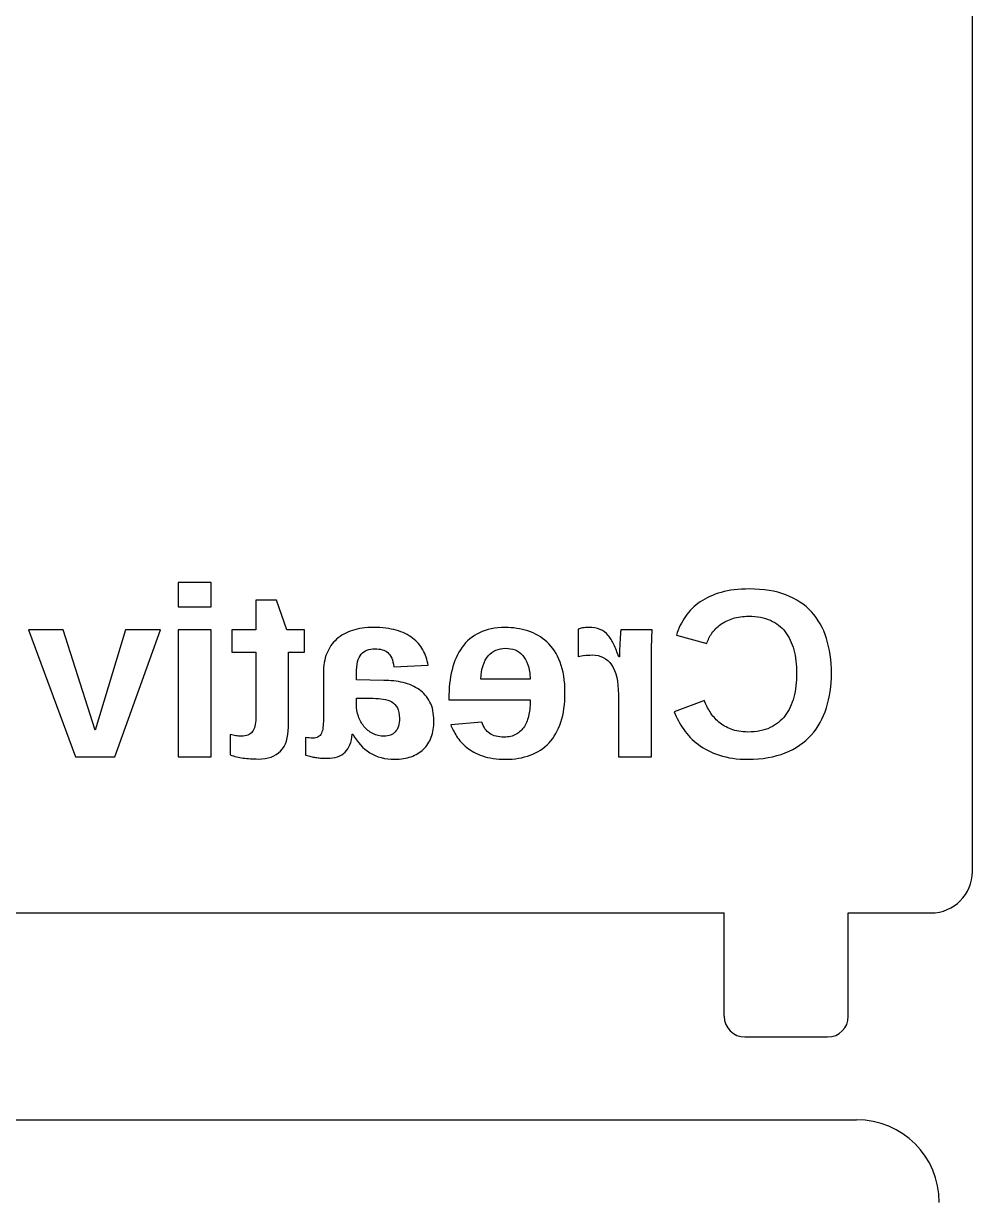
# Model space of a CAD drawing. Header units: millimetres. Extents: x 0 to 185, y 0 to 138.
# Drawn here: x 162.06 to 185, y 32 to 60.5 of the extents above; entities that cross this region are included whole.
import ezdxf

# ---------------------------------------------------------------- set-up
doc = ezdxf.new("R2010")
doc.units = ezdxf.units.MM
doc.layers.get('0').update_dxf_attribs({"linetype": 'CONTINUOUS', "true_color": 0xffffff})
doc.layers.add('text', color=2, linetype='CONTINUOUS', true_color=0xffff00)

msp = doc.modelspace()

# ---------------------------------------------------------------- linework, layer by layer
for p, q in [((185, 40), (185, 98)), ((153.3, 39), (165.3, 39)), ((165.3, 39), (179, 39)), ((179, 36.5), (179, 39)), ((182, 39), (184, 39)), ((182, 36.5), (182, 39)), ((179.5, 36), (181.5, 36)), ((114.2, 34), (182.2, 34))]:
    msp.add_line(p, q)
for centre, radius, start, end in [((184, 40), 1, 270, 0), ((179.5, 36.5), 0.5, 180, 270), ((181.5, 36.5), 0.5, 270, 0), ((182.2, 32), 2, 0, 90)]:
    msp.add_arc(centre, radius, start, end)
at = {"layer": 'text'}
for p, q in [((166.599, 46.984), (165.801, 46.984)), ((165.801, 46.984), (165.801, 46.396)), ((166.599, 46.396), (166.599, 46.984)), ((168.174, 46.564), (167.675, 46.564)), ((167.675, 46.564), (167.675, 45.843)), ((168.424, 45.843), (168.174, 46.564)), ((165.801, 46.396), (166.599, 46.396)), ((163.018, 45.843), (162.184, 45.843)), ((162.184, 45.843), (163.317, 42.771)), ((163.788, 43.415), (163.018, 45.843)), ((164.526, 45.843), (163.788, 43.415)), ((164.27, 42.771), (165.369, 45.843)), ((165.369, 45.843), (164.526, 45.843)), ((166.599, 45.843), (165.801, 45.843)), ((165.801, 45.843), (165.801, 42.771)), ((166.599, 42.771), (166.599, 45.843)), ((167.675, 45.843), (167.092, 45.843)), ((167.092, 45.843), (167.092, 45.303)), ((168.853, 45.843), (168.424, 45.843)), ((168.853, 45.303), (168.853, 45.843)), ((175.47, 45.86), (175.47, 45.192)), ((177.261, 45.843), (176.501, 45.843)), ((177.842, 45.718), (178.58, 45.516)), ((167.092, 45.303), (167.675, 45.303)), ((167.675, 45.303), (167.675, 43.708)), ((168.464, 43.492), (168.464, 45.303)), ((168.464, 45.303), (168.853, 45.303)), ((176.464, 45.187), (176.452, 45.187)), ((177.239, 42.771), (177.239, 45.121)), ((169.309, 44.798), (169.309, 43.679)), ((170.107, 44.634), (170.107, 44.79)), ((171.009, 44.948), (171.841, 44.988)), ((170.768, 44.622), (170.107, 44.634)), ((174.307, 44.653), (173.115, 44.653)), ((170.107, 44.193), (170.515, 44.187)), ((170.107, 44.037), (170.107, 44.193)), ((172.342, 44.176), (172.342, 44.153)), ((176.441, 44.279), (176.441, 42.771)), ((172.342, 44.153), (174.312, 44.153)), ((178.52, 44.134), (177.79, 43.858)), ((173.14, 43.614), (172.388, 43.549)), ((167.058, 43.311), (167.058, 42.817)), ((168.88, 43.242), (168.88, 42.81)), ((170.007, 43.319), (170.024, 43.319)), ((163.317, 42.771), (164.27, 42.771)), ((165.801, 42.771), (166.599, 42.771)), ((176.441, 42.771), (177.239, 42.771))]:
    msp.add_line(p, q, dxfattribs=at)
for centre, radius, start, end in [((188.525, 44.84), 12.068, 176.6638, 177.6015), ((176.11, 42.3), 2.962, 99.4193, 102.4732), ((169.304, 43.979), 1.236, 256.1081, 261.4706)]:
    msp.add_arc(centre, radius, start, end, dxfattribs=at)
for points in [[(178.925, 46.748), (178.729, 46.693), (178.56, 46.616), (178.417, 46.517)], [(179.61, 46.831), (179.349, 46.831), (179.121, 46.803), (178.925, 46.748)], [(180.489, 46.687), (180.24, 46.783), (179.947, 46.831), (179.61, 46.831)], [(178.417, 46.517), (178.274, 46.418), (178.156, 46.301), (178.062, 46.165)], [(181.107, 46.279), (180.944, 46.456), (180.738, 46.592), (180.489, 46.687)], [(179.208, 46.117), (179.321, 46.154), (179.45, 46.172), (179.593, 46.172)], [(179.593, 46.172), (179.796, 46.172), (179.97, 46.139), (180.116, 46.074)], [(181.472, 45.635), (181.391, 45.887), (181.27, 46.102), (181.107, 46.279)], [(170.521, 45.9), (170.33, 45.9), (170.159, 45.876), (170.01, 45.829)], [(171.07, 45.833), (170.914, 45.877), (170.731, 45.9), (170.521, 45.9)], [(173.702, 45.9), (173.46, 45.9), (173.253, 45.857), (173.082, 45.773)], [(174.253, 45.817), (174.079, 45.872), (173.895, 45.9), (173.702, 45.9)], [(175.576, 45.89), (175.53, 45.881), (175.494, 45.871), (175.47, 45.86)], [(175.717, 45.902), (175.67, 45.902), (175.623, 45.898), (175.576, 45.89)], [(175.998, 45.852), (175.922, 45.886), (175.829, 45.902), (175.717, 45.902)], [(178.062, 46.165), (177.968, 46.03), (177.895, 45.881), (177.842, 45.718)], [(178.702, 45.762), (178.757, 45.84), (178.827, 45.91), (178.911, 45.971)], [(178.911, 45.971), (178.995, 46.031), (179.094, 46.08), (179.208, 46.117)], [(180.116, 46.074), (180.262, 46.009), (180.381, 45.916), (180.475, 45.795)], [(169.63, 45.617), (169.526, 45.523), (169.446, 45.408), (169.391, 45.272)], [(170.01, 45.829), (169.86, 45.781), (169.734, 45.711), (169.63, 45.617)], [(171.465, 45.644), (171.358, 45.725), (171.226, 45.788), (171.07, 45.833)], [(171.716, 45.356), (171.656, 45.467), (171.572, 45.563), (171.465, 45.644)], [(173.082, 45.773), (172.911, 45.689), (172.77, 45.571), (172.661, 45.42)], [(174.714, 45.549), (174.581, 45.673), (174.427, 45.762), (174.253, 45.817)], [(176.192, 45.71), (176.139, 45.772), (176.074, 45.819), (175.998, 45.852)], [(176.333, 45.486), (176.293, 45.574), (176.246, 45.649), (176.192, 45.71)], [(176.489, 45.725), (176.486, 45.669), (176.482, 45.608), (176.478, 45.542)], [(176.501, 45.843), (176.497, 45.82), (176.493, 45.781), (176.489, 45.725)], [(177.246, 45.543), (177.249, 45.61), (177.251, 45.671), (177.253, 45.725)], [(177.253, 45.725), (177.255, 45.779), (177.257, 45.818), (177.261, 45.843)], [(178.58, 45.516), (178.606, 45.601), (178.647, 45.683), (178.702, 45.762)], [(180.475, 45.795), (180.569, 45.673), (180.638, 45.528), (180.682, 45.359)], [(181.592, 44.79), (181.592, 45.102), (181.552, 45.384), (181.472, 45.635)], [(170.223, 45.252), (170.261, 45.299), (170.308, 45.333), (170.363, 45.353)], [(170.363, 45.353), (170.419, 45.373), (170.483, 45.383), (170.555, 45.383)], [(170.555, 45.383), (170.621, 45.383), (170.68, 45.376), (170.732, 45.363)], [(170.732, 45.363), (170.784, 45.35), (170.829, 45.326), (170.867, 45.293)], [(171.841, 44.988), (171.819, 45.122), (171.777, 45.245), (171.716, 45.356)], [(172.661, 45.42), (172.551, 45.268), (172.47, 45.087), (172.419, 44.876)], [(173.293, 45.211), (173.398, 45.335), (173.538, 45.397), (173.714, 45.397)], [(173.714, 45.397), (173.795, 45.397), (173.871, 45.383), (173.942, 45.356)], [(173.942, 45.356), (174.013, 45.329), (174.075, 45.285), (174.127, 45.225)], [(175.033, 45.062), (174.954, 45.262), (174.848, 45.425), (174.714, 45.549)], [(176.452, 45.187), (176.412, 45.299), (176.373, 45.398), (176.333, 45.486)], [(176.468, 45.345), (176.465, 45.279), (176.464, 45.227), (176.464, 45.187)], [(177.239, 45.121), (177.239, 45.188), (177.239, 45.258), (177.24, 45.332)], [(177.24, 45.332), (177.241, 45.405), (177.243, 45.476), (177.246, 45.543)], [(180.682, 45.359), (180.727, 45.189), (180.749, 44.999), (180.749, 44.79)], [(169.391, 45.272), (169.336, 45.136), (169.309, 44.978), (169.309, 44.798)], [(170.107, 44.79), (170.107, 44.901), (170.117, 44.995), (170.136, 45.069)], [(170.136, 45.069), (170.156, 45.144), (170.185, 45.205), (170.223, 45.252)], [(170.867, 45.293), (170.905, 45.26), (170.936, 45.216), (170.96, 45.16)], [(170.96, 45.16), (170.983, 45.104), (171, 45.034), (171.009, 44.948)], [(173.115, 44.653), (173.13, 44.901), (173.189, 45.087), (173.293, 45.211)], [(174.127, 45.225), (174.179, 45.166), (174.221, 45.088), (174.253, 44.994)], [(175.15, 44.321), (175.15, 44.614), (175.111, 44.861), (175.033, 45.062)], [(175.625, 45.222), (175.677, 45.231), (175.739, 45.235), (175.811, 45.235)], [(175.811, 45.235), (176.01, 45.235), (176.164, 45.155), (176.275, 44.994)], [(172.419, 44.876), (172.368, 44.665), (172.342, 44.432), (172.342, 44.176)], [(174.253, 44.994), (174.285, 44.899), (174.303, 44.786), (174.307, 44.653)], [(176.275, 44.994), (176.386, 44.833), (176.441, 44.595), (176.441, 44.279)], [(180.749, 44.79), (180.749, 44.581), (180.727, 44.39), (180.682, 44.217)], [(181.472, 43.957), (181.552, 44.211), (181.592, 44.489), (181.592, 44.79)], [(171.239, 44.567), (171.091, 44.602), (170.934, 44.62), (170.768, 44.622)], [(171.625, 44.399), (171.515, 44.476), (171.387, 44.532), (171.239, 44.567)], [(170.515, 44.187), (170.6, 44.184), (170.681, 44.177), (170.758, 44.166)], [(171.885, 44.098), (171.822, 44.222), (171.735, 44.322), (171.625, 44.399)], [(175.051, 43.613), (175.117, 43.814), (175.15, 44.05), (175.15, 44.321)], [(180.682, 44.217), (180.638, 44.044), (180.569, 43.895), (180.474, 43.77)], [(170.155, 43.753), (170.123, 43.846), (170.107, 43.94), (170.107, 44.037)], [(170.758, 44.166), (170.835, 44.156), (170.902, 44.134), (170.96, 44.101)], [(170.96, 44.101), (171.017, 44.068), (171.063, 44.02), (171.097, 43.957)], [(171.097, 43.957), (171.131, 43.895), (171.148, 43.81), (171.148, 43.702)], [(171.98, 43.64), (171.98, 43.821), (171.949, 43.974), (171.885, 44.098)], [(174.312, 44.153), (174.312, 44.025), (174.301, 43.905), (174.278, 43.794)], [(178.658, 43.858), (178.602, 43.949), (178.556, 44.041), (178.52, 44.134)], [(181.103, 43.3), (181.268, 43.485), (181.391, 43.704), (181.472, 43.957)], [(167.675, 43.708), (167.675, 43.558), (167.647, 43.448), (167.59, 43.377)], [(169.309, 43.679), (169.309, 43.607), (169.306, 43.543), (169.299, 43.486)], [(170.29, 43.508), (170.232, 43.579), (170.187, 43.661), (170.155, 43.753)], [(171.148, 43.702), (171.148, 43.556), (171.115, 43.448), (171.048, 43.377)], [(171.915, 43.245), (171.958, 43.36), (171.98, 43.492), (171.98, 43.64)], [(173.33, 43.337), (173.241, 43.397), (173.178, 43.489), (173.14, 43.614)], [(174.278, 43.794), (174.256, 43.683), (174.219, 43.588), (174.168, 43.507)], [(174.764, 43.11), (174.889, 43.244), (174.985, 43.411), (175.051, 43.613)], [(177.79, 43.858), (177.85, 43.714), (177.926, 43.573), (178.021, 43.435)], [(178.868, 43.614), (178.784, 43.686), (178.714, 43.767), (178.658, 43.858)], [(179.166, 43.439), (179.052, 43.484), (178.952, 43.542), (178.868, 43.614)], [(180.474, 43.77), (180.379, 43.645), (180.258, 43.548), (180.109, 43.478)], [(167.59, 43.377), (167.533, 43.306), (167.445, 43.27), (167.325, 43.27)], [(168.274, 42.912), (168.401, 43.039), (168.464, 43.233), (168.464, 43.492)], [(169.262, 43.343), (169.244, 43.304), (169.218, 43.275), (169.185, 43.255)], [(169.299, 43.486), (169.292, 43.43), (169.28, 43.382), (169.262, 43.343)], [(170.501, 43.336), (170.418, 43.379), (170.347, 43.437), (170.29, 43.508)], [(170.779, 43.27), (170.677, 43.27), (170.584, 43.292), (170.501, 43.336)], [(171.048, 43.377), (170.98, 43.306), (170.891, 43.27), (170.779, 43.27)], [(172.388, 43.549), (172.422, 43.462), (172.47, 43.369), (172.531, 43.271)], [(173.674, 43.248), (173.534, 43.248), (173.419, 43.278), (173.33, 43.337)], [(174.168, 43.507), (174.117, 43.427), (174.05, 43.364), (173.969, 43.317)], [(178.021, 43.435), (178.115, 43.297), (178.233, 43.175), (178.375, 43.069)], [(179.573, 43.373), (179.416, 43.373), (179.281, 43.395), (179.166, 43.439)], [(180.109, 43.478), (179.96, 43.408), (179.782, 43.373), (179.573, 43.373)], [(167.192, 43.282), (167.153, 43.29), (167.108, 43.299), (167.058, 43.311)], [(167.325, 43.27), (167.276, 43.27), (167.232, 43.274), (167.192, 43.282)], [(169.056, 43.225), (168.996, 43.225), (168.937, 43.231), (168.88, 43.242)], [(169.185, 43.255), (169.152, 43.235), (169.109, 43.225), (169.056, 43.225)], [(169.835, 42.884), (169.931, 42.983), (169.988, 43.127), (170.007, 43.319)], [(170.024, 43.319), (170.13, 43.127), (170.266, 42.979), (170.431, 42.873)], [(171.727, 42.954), (171.809, 43.033), (171.871, 43.13), (171.915, 43.245)], [(172.531, 43.271), (172.593, 43.172), (172.675, 43.082), (172.777, 42.999)], [(173.969, 43.317), (173.888, 43.271), (173.789, 43.248), (173.674, 43.248)], [(174.311, 42.812), (174.488, 42.877), (174.639, 42.977), (174.764, 43.11)], [(178.375, 43.069), (178.517, 42.963), (178.686, 42.877), (178.882, 42.812)], [(180.474, 42.869), (180.728, 42.972), (180.937, 43.116), (181.103, 43.3)], [(167.058, 42.817), (167.157, 42.784), (167.261, 42.76), (167.371, 42.744)], [(167.732, 42.72), (167.966, 42.72), (168.147, 42.784), (168.274, 42.912)], [(168.88, 42.81), (168.927, 42.799), (168.97, 42.789), (169.008, 42.779)], [(169.121, 42.757), (169.159, 42.751), (169.199, 42.746), (169.242, 42.743)], [(169.391, 42.737), (169.592, 42.737), (169.74, 42.786), (169.835, 42.884)], [(170.431, 42.873), (170.597, 42.767), (170.798, 42.714), (171.035, 42.714)], [(171.035, 42.714), (171.182, 42.714), (171.314, 42.735), (171.431, 42.775)], [(171.431, 42.775), (171.547, 42.816), (171.646, 42.876), (171.727, 42.954)], [(172.777, 42.999), (172.879, 42.917), (173.006, 42.849), (173.159, 42.795)], [(173.159, 42.795), (173.311, 42.741), (173.496, 42.714), (173.714, 42.714)], [(173.714, 42.714), (173.935, 42.714), (174.134, 42.747), (174.311, 42.812)], [(178.882, 42.812), (179.078, 42.747), (179.309, 42.714), (179.573, 42.714)], [(179.573, 42.714), (179.92, 42.714), (180.22, 42.766), (180.474, 42.869)], [(167.371, 42.744), (167.48, 42.728), (167.601, 42.72), (167.732, 42.72)], [(169.242, 42.743), (169.285, 42.739), (169.334, 42.737), (169.391, 42.737)]]:
    msp.add_open_spline(points, degree=3, dxfattribs=at)

doc.saveas('drawing.dxf')
